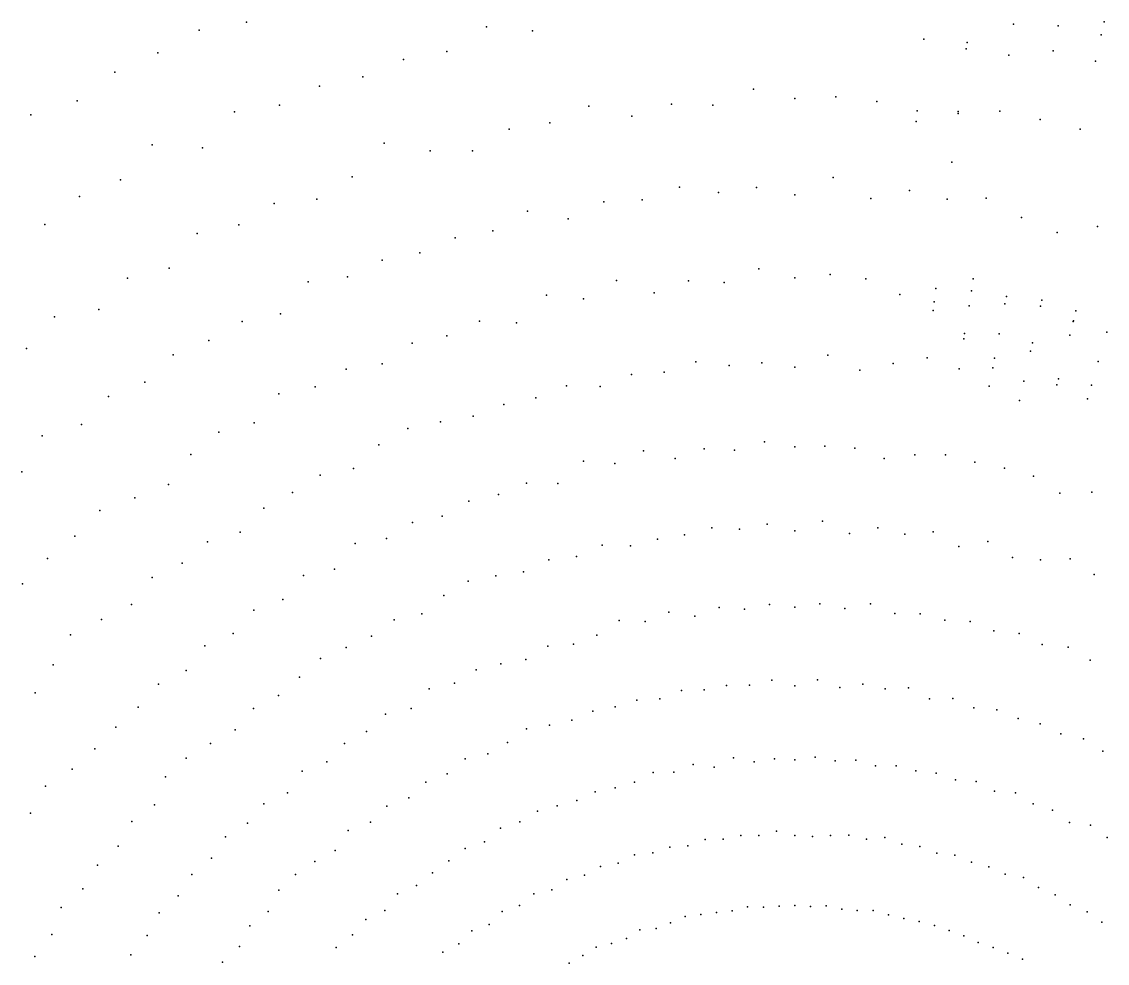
# Model space of a CAD drawing. Header units: millimetres. Extents: x -1492 to 2273, y -3124 to 2390.
# Drawn here: x -564 to 228, y 323 to 1011 of the extents above; entities that cross this region are included whole.
import ezdxf

# ---------------------------------------------------------------- set-up
doc = ezdxf.new("R2010")
doc.units = ezdxf.units.MM

msp = doc.modelspace()

# ---------------------------------------------------------------- linework, layer by layer
for p in [(-400.18, 1010.73, 1599.57), (-225.12, 1007.15, 1626.18), (159.84, 1009.19, 1021.77), (192.27, 1007.93, 1616.89), (225.98, 1010.96, 1035.91), (-434.85, 1004.88, 1611.15), (-191.57, 1004.25, 1610.98), (223.84, 1001.4, 1616.89), (94.36, 998.23, 1002.68), (125.22, 991.26, 999.14), (125.81, 995.88, 942.62), (-465.01, 988.19, 1607.02), (-285.68, 983.31, 1613.51), (-253.98, 989.2, 1609.29), (156.24, 986.46, 1063.57), (188.82, 989.8, 1073.04), (219.51, 982.05, 1071.58), (-496.33, 974.09, 1608.67), (-315.43, 970.79, 1608.44), (-347.04, 963.93, 1614.36), (-30.22, 961.61, 1626.8), (-523.97, 953.1, 1600.4), (0, 954.96, 1614.75), (30.04, 956.02, 1617.33), (59.93, 952.57, 1613.89), (-409.01, 945.16, 1622.8), (-376.16, 950.07, 1610.13), (-150.35, 949.24, 1625.08), (-89.87, 950.72, 1614.75), (-59.77, 950.03, 1609.59), (89.42, 945.93, 1011.81), (119.26, 944.02, 1013.27), (119.43, 945.41, 1611.31), (149.79, 945.72, 1619.06), (-557.66, 942.94, 1611.98), (-178.75, 937.05, 1613.03), (-118.99, 941.88, 1605.28), (88.67, 938.05, 1593.23), (179.23, 939.55, 1617.33), (-208.43, 932.46, 1615.61), (208.43, 932.46, 1615.61), (-469.25, 920.95, 1628.71), (-299.66, 922.26, 1639.71), (-432.33, 918.75, 1600), (-266.28, 916.55, 1613.89), (-235.34, 916.58, 1600.12), (114.76, 908.46, 1180.49), (-323.14, 897.55, 1613.03), (28.19, 897.06, 1632.56), (-492.27, 895.43, 1610.13), (-84.15, 890.17, 1626.43), (-27.96, 889.84, 1619.41), (83.92, 887.77, 1622.04), (-522.33, 883.21, 1616.89), (-348.92, 881.27, 1602.7), (-111.28, 880.87, 1615.03), (-55.75, 886.12, 1615.03), (0, 884.5, 1608.9), (55.48, 881.79, 1607.15), (111.34, 881.35, 1615.91), (139.72, 882.17, 1624.67), (-380.07, 878.29, 1618.2), (-195.05, 872.6, 1626.43), (-139.27, 879.32, 1619.41), (-165.38, 866.94, 1605.39), (165.56, 867.89, 1607.15), (-547.52, 862.75, 1610.13), (-436.32, 856.32, 1625.08), (-405.95, 862.69, 1612.17), (-220.33, 858.11, 1611.53), (191.58, 857.09, 1597.51), (221.16, 861.38, 1617.66), (-247.84, 853.08, 1615.91), (-273.62, 842.12, 1610.65), (-301.25, 836.74, 1617.66), (-456.87, 831.04, 1603.56), (-326.49, 824.63, 1613.28), (-26.1, 830.39, 1630.54), (25.97, 826.31, 1622.52), (-487.15, 823.73, 1618.2), (-355.3, 821.04, 1627.3), (-130.18, 821.92, 1633.22), (-77.67, 821.69, 1619.85), (-51.63, 820.55, 1613.61), (0, 823.99, 1617.18), (51.8, 823.27, 1618.96), (130.38, 823.22, 1147.19), (-181.33, 811.24, 1631.43), (-154.23, 808.51, 1615.4), (-102.71, 812.99, 1608.27), (76.73, 811.75, 1600.25), (103.1, 816.14, 1614.5), (128.97, 814.3, 1618.07), (154.57, 810.29, 1618.96), (-508.15, 800.71, 1603.56), (101.86, 806.34, 921.89), (127.25, 803.4, 922.64), (153.53, 804.85, 929.39), (179.56, 803.31, 1061.18), (180.54, 807.69, 1624.31), (-540.49, 795.3, 1625.94), (-375.37, 797.7, 1603.64), (101.06, 799.98, 974.7), (205.37, 799.86, 1620.74), (-403.52, 791.96, 1616.79), (-230.14, 792.15, 1618.96), (-203.11, 791.07, 1602.92), (203.33, 791.93, 1054.07), (203.48, 792.49, 1126.15), (-427.74, 778.05, 1615.03), (-253.93, 781.5, 1612.72), (123.45, 779.41, 953.9), (124.07, 783.34, 1022.46), (149.35, 782.92, 1097.03), (200.81, 782.09, 915.89), (227.86, 784.3, 1602.92), (-561.01, 772.17, 1613.89), (-279.43, 776.13, 1618.96), (172.2, 770.38, 1086.51), (173.54, 776.4, 902.38), (-453.93, 767.55, 1622.04), (-301.33, 761.06, 1606.48), (-72.09, 762.58, 1627.78), (-23.94, 761.77, 1619.64), (24.11, 767.3, 1631.4), (71.96, 761.31, 1625.07), (96.7, 765.43, 1639.55), (145.97, 765.21, 1004.29), (221.61, 762.79, 1024.04), (-327.61, 757.06, 1618.96), (-119.29, 753.18, 1620.55), (-95.36, 754.87, 1616.93), (-47.8, 759.79, 1617.83), (0, 758.74, 1612.4), (47.59, 756.39, 1610.59), (119.96, 757.39, 1629.59), (144.64, 758.25, 933.09), (-474.45, 747.62, 1610.65), (167.28, 748.35, 926.93), (191.49, 745.82, 930.78), (192.61, 750.16, 1645.88), (216.6, 745.55, 938.48), (-376.56, 739.04, 1627.87), (-350.26, 744.34, 1614.5), (-166.54, 745.04, 1622.36), (-142.01, 744.46, 1610.59), (142.09, 744.88, 1611.5), (-500.95, 737.13, 1621.17), (-212.51, 731.47, 1618.74), (-189.01, 736.14, 1615.12), (164.12, 734.23, 1598.83), (213.7, 735.56, 1627.78), (-234.86, 722.82, 1615.12), (-520.75, 716.74, 1611.53), (-394.77, 718.09, 1608.27), (-282.6, 713.77, 1631.4), (-258.74, 718.69, 1623.26), (-549.5, 708.41, 1630.81), (-420.6, 711.2, 1621.63), (-303.7, 701.81, 1625.07), (-66.08, 699.04, 1622.59), (-43.91, 698, 1616.17), (-22.13, 704.19, 1628.1), (0, 700.57, 1618.92), (22.03, 701.02, 1620.75), (44.01, 699.58, 1619.84), (-441.03, 694.95, 1615.4), (-154.21, 689.9, 1633.6), (-110.46, 697.43, 1631.77), (-87.41, 691.89, 1611.58), (65.41, 691.92, 1606.07), (87.75, 694.65, 1618), (110.03, 694.69, 1625.34), (-564.42, 682.26, 1610.65), (-322.15, 684.6, 1607.88), (-131.27, 688.16, 1618.92), (131.5, 689.33, 1621.67), (153.08, 684.86, 1621.67), (-346.39, 679.83, 1621.45), (-195.79, 673.9, 1621.67), (174.32, 678.94, 1619.84), (-457.28, 672.87, 1596.68), (-366.76, 667.13, 1617.83), (-172.94, 673.56, 1606.99), (193.68, 666.65, 1604.24), (216.85, 667.41, 1621.67), (-481.93, 663.32, 1609.16), (-237.85, 660.65, 1622.59), (-216.24, 665.53, 1617.08), (-507.26, 653.95, 1624.31), (-387.75, 655.64, 1618.74), (-279.18, 645.14, 1624.43), (-257.31, 649.9, 1615.25), (-20.24, 643.9, 1627.11), (20.3, 646.11, 1632.69), (-525.52, 635.25, 1618.07), (-404.96, 638.11, 1606.07), (-80.37, 636.22, 1619.67), (-60.63, 641.36, 1627.11), (-40.29, 640.38, 1620.6), (0, 639.06, 1614.09), (40.08, 637.07, 1612.23), (60.63, 641.36, 1627.11), (80.42, 636.58, 1620.6), (101.12, 638.47, 1632.69), (-428.87, 631.06, 1621.45), (-320.94, 629.87, 1633.6), (-298.12, 633.53, 1618), (-140.53, 628.7, 1627.11), (-119.82, 628.11, 1615.02), (-100.26, 633.01, 1618.74), (119.75, 627.74, 1614.09), (141.09, 631.22, 1633.62), (-545.52, 618.77, 1618.96), (-159.29, 620.41, 1617.81), (159.11, 619.7, 1615.95), (201.01, 618.64, 1642.92), (-447.23, 615.55, 1616.93), (-335.97, 611.13, 1611.58), (-179.53, 617.93, 1625.25), (179.52, 617.93, 1625.25), (-469.21, 604.9, 1626.88), (-358.64, 606.43, 1628.1), (-218.22, 606.13, 1627.11), (-197.94, 609.19, 1617.81), (218.6, 607.17, 1629.9), (-563.75, 600.33, 1616.29), (-238.51, 602.4, 1636.41), (-373.68, 588.83, 1611.58), (-256.14, 591.91, 1628.97), (-484.18, 585.27, 1614.21), (-394.89, 581.07, 1623.51), (-91.83, 579.8, 1630.55), (-55.12, 583.08, 1626.78), (-36.61, 581.82, 1619.26), (-18.4, 585.39, 1626.78), (0, 583.31, 1620.2), (18.41, 585.73, 1627.72), (36.65, 582.49, 1621.14), (55.37, 585.78, 1634.31), (73.11, 578.71, 1620.2), (-506.27, 574.25, 1626.88), (-292.47, 574, 1627.11), (-272.26, 578.58, 1615.02), (-128.21, 573.56, 1632.43), (-109.3, 572.97, 1620.2), (-72.85, 576.69, 1614.55), (91.62, 578.47, 1626.78), (109.49, 573.97, 1623.02), (128.06, 572.9, 1630.55), (-528.72, 563.03, 1641.36), (-409.92, 564.2, 1611.58), (-144.56, 563.01, 1614.55), (145.32, 565.97, 1623.02), (163.87, 564.05, 1631.49), (-430.6, 555.13, 1623.51), (-309.11, 562.27, 1620.6), (-161.6, 556.24, 1608.91), (180.67, 556.05, 1623.96), (-327.56, 553.87, 1625.25), (-180.25, 554.76, 1620.2), (199.54, 554.24, 1636.19), (-541.33, 541.33, 1626.88), (-346.37, 545.8, 1632.69), (-214.6, 542.03, 1619.26), (-196.21, 545, 1608.91), (215.6, 544.55, 1626.78), (-444.28, 537.04, 1610.66), (-361.69, 532.21, 1625.25), (-232.6, 537.51, 1626.78), (-464.61, 526.99, 1623.51), (-266.82, 523.65, 1632.43), (-248.36, 527.79, 1620.2), (-49.73, 526.07, 1626.31), (-33.12, 526.45, 1623.45), (-16.66, 530.01, 1632.01), (0, 525.95, 1618.7), (16.67, 530.32, 1632.96), (33, 524.6, 1617.75), (49.82, 527, 1629.16), (66.15, 523.64, 1624.4), (83.05, 524.35, 1633.92), (-554.65, 520.85, 1616.93), (-376.93, 518.8, 1619.67), (-115.2, 515.39, 1625.36), (-98.49, 516.33, 1617.75), (-82.76, 522.52, 1628.21), (-66.07, 523.03, 1622.5), (98.49, 516.33, 1617.75), (115.47, 516.6, 1629.16), (-479.3, 510.4, 1618), (-395.07, 509.32, 1628.04), (-280.03, 509.37, 1614.55), (-147.42, 507.44, 1626.31), (-131.1, 510.62, 1622.5), (130.87, 509.72, 1619.65), (147.68, 508.33, 1629.16), (-298.82, 505.28, 1630.55), (-162.72, 500.79, 1620.6), (163.1, 501.97, 1624.4), (-495.66, 495.66, 1619.84), (-408.53, 493.83, 1618.74), (-312.55, 492.5, 1620.2), (-195.78, 494.47, 1636.77), (-179, 497.18, 1626.31), (179.31, 498.05, 1629.16), (-426.52, 483.79, 1628.97), (-328.82, 483.84, 1624.9), (-209.62, 484.39, 1624.4), (194.3, 490.74, 1624.4), (210.84, 487.23, 1633.92), (-510.98, 479.84, 1619.84), (-224.07, 476.17, 1619.65), (224.99, 478.13, 1626.31), (-444.27, 473.1, 1639.2), (-341.67, 470.26, 1614.55), (-240.74, 472.48, 1632.01), (-74.19, 468.45, 1632.5), (-44.74, 473.29, 1636.34), (-29.59, 470.29, 1621.94), (-14.85, 472.66, 1627.7), (0, 471.77, 1623.86), (14.89, 473.77, 1631.54), (29.64, 471.12, 1624.82), (44.58, 471.62, 1630.58), (-527.59, 465.13, 1625.34), (-359.59, 463.58, 1629.61), (-253.82, 461.7, 1621.55), (-103.4, 462.59, 1631.54), (-88.3, 462.87, 1621.94), (-58.92, 466.39, 1618.09), (59.06, 467.5, 1621.94), (74.02, 467.34, 1628.66), (88.45, 463.69, 1624.82), (103.28, 462.05, 1629.62), (-547.14, 452.63, 1640.95), (-459.43, 459.43, 1641.06), (-269.46, 455.63, 1629.16), (-116.98, 455.6, 1619.06), (117.39, 457.22, 1624.82), (132.48, 455.99, 1634.42), (-370.3, 447.62, 1613.61), (-281.82, 444.07, 1618.7), (-145.7, 448.42, 1622.9), (-131.15, 451.43, 1618.09), (145.87, 448.95, 1624.82), (161.23, 447.82, 1638.26), (-467.47, 438.98, 1619.67), (-387.54, 439.58, 1627.72), (-297.71, 438.07, 1630.11), (-173.47, 438.12, 1621.94), (-159.15, 442.05, 1617.13), (174.08, 439.68, 1627.7), (-557.95, 432.79, 1631.77), (-187.92, 434.25, 1628.66), (188.25, 435.02, 1631.54), (-484.06, 426.76, 1629.9), (-399.53, 425.46, 1621.14), (-325.95, 420.22, 1636.77), (-309.69, 426.25, 1621.55), (-214.94, 421.85, 1629.62), (-200.75, 426.62, 1622.9), (200.51, 426.12, 1620.98), (216.08, 424.08, 1638.26), (-415.57, 415.57, 1632.43), (-65.51, 413.64, 1631.09), (-52.3, 414.01, 1625.28), (-39.39, 416.69, 1630.13), (-26.2, 416.48, 1625.28), (-13.19, 419.83, 1635.94), (0, 416.55, 1622.38), (13.07, 415.85, 1620.44), (26.2, 416.48, 1625.28), (39.41, 416.93, 1631.09), (52.3, 414.01, 1625.28), (65.75, 415.11, 1636.91), (228.22, 415.13, 1630.58), (-494.11, 408.76, 1619.67), (-335.64, 405.73, 1620.6), (-240.72, 407.04, 1627.7), (-226.47, 411.95, 1618.09), (-91.19, 407.98, 1628.19), (-78.01, 408.93, 1621.41), (78.24, 410.15, 1626.25), (91.3, 408.46, 1630.13), (-425.95, 400, 1623.02), (-350.47, 397.53, 1631.06), (-252.64, 398.1, 1622.9), (-128.8, 396.4, 1623.35), (-116.91, 402.4, 1632.06), (-103.72, 403.95, 1624.31), (103.65, 403.71, 1623.35), (116.84, 402.17, 1631.09), (129.03, 397.11, 1626.25), (-509.03, 394.85, 1627.11), (-264.55, 389.27, 1620.02), (-141.86, 394.03, 1631.09), (141.78, 393.8, 1630.13), (-440.09, 387.99, 1629.61), (-364.48, 388.13, 1638.67), (-166.32, 384.35, 1631.09), (-153.44, 387.53, 1623.35), (153.71, 388.23, 1626.25), (167.01, 385.95, 1637.87), (-519.69, 377.58, 1622.46), (-376.71, 376.71, 1639.62), (-290.01, 373.88, 1628.66), (-276.15, 380.09, 1617.13), (-190.58, 374.03, 1634.97), (-177.36, 376.91, 1622.38), (178.1, 378.49, 1629.16), (190.13, 373.15, 1631.09), (-450.23, 372.46, 1623.02), (-200.92, 365.47, 1624.31), (-11.47, 364.99, 1633.68), (0, 365.39, 1634.66), (11.46, 364.77, 1632.71), (22.98, 365.32, 1637.59), (201.16, 365.9, 1626.25), (-535.56, 363.97, 1635.48), (-464.11, 360, 1631.49), (-384.52, 361.09, 1623.45), (-299.3, 361.79, 1616.17), (-213.56, 361.11, 1634), (-79.9, 357.44, 1638.56), (-68.47, 358.92, 1634.66), (-57.06, 360.24, 1631.73), (-45.69, 361.64, 1630.76), (-34.45, 364.42, 1637.59), (-22.92, 364.23, 1632.71), (34.28, 362.68, 1629.78), (45.71, 361.86, 1631.73), (57.3, 361.75, 1638.56), (68.43, 358.7, 1633.68), (213.44, 360.9, 1633.03), (-397.76, 350.67, 1632.01), (-313.1, 355.14, 1629.62), (-223.07, 351.5, 1621.41), (-90.6, 352.85, 1629.78), (79.56, 355.95, 1631.73), (90.81, 353.7, 1633.68), (101.94, 350.88, 1634.66), (224.27, 353.39, 1630.13), (-542.38, 344.2, 1622.46), (-472.73, 343.46, 1623.02), (-322.95, 343.91, 1623.86), (-235.82, 346.99, 1634), (-122.89, 341.33, 1622.95), (-112.98, 347.71, 1635.64), (-101.27, 348.58, 1623.93), (112.84, 347.3, 1633.68), (123.55, 343.17, 1631.73), (-405.49, 335.45, 1619.65), (-334.78, 334.78, 1629.62), (-245.14, 337.4, 1624.31), (-144.94, 334.94, 1632.71), (-133.71, 337.7, 1624.9), (134.03, 338.51, 1628.81), (144.85, 334.74, 1631.73), (-554.82, 328.12, 1628.04), (-484.68, 329.39, 1627.72), (-256.99, 331.3, 1633.03), (-154.74, 328.84, 1625.88), (155.57, 330.61, 1634.66), (166.28, 326.34, 1638.56), (-417.78, 324.06, 1627.26), (-164.7, 323.23, 1622.95)]:
    msp.add_point(p)

doc.saveas('drawing.dxf')
